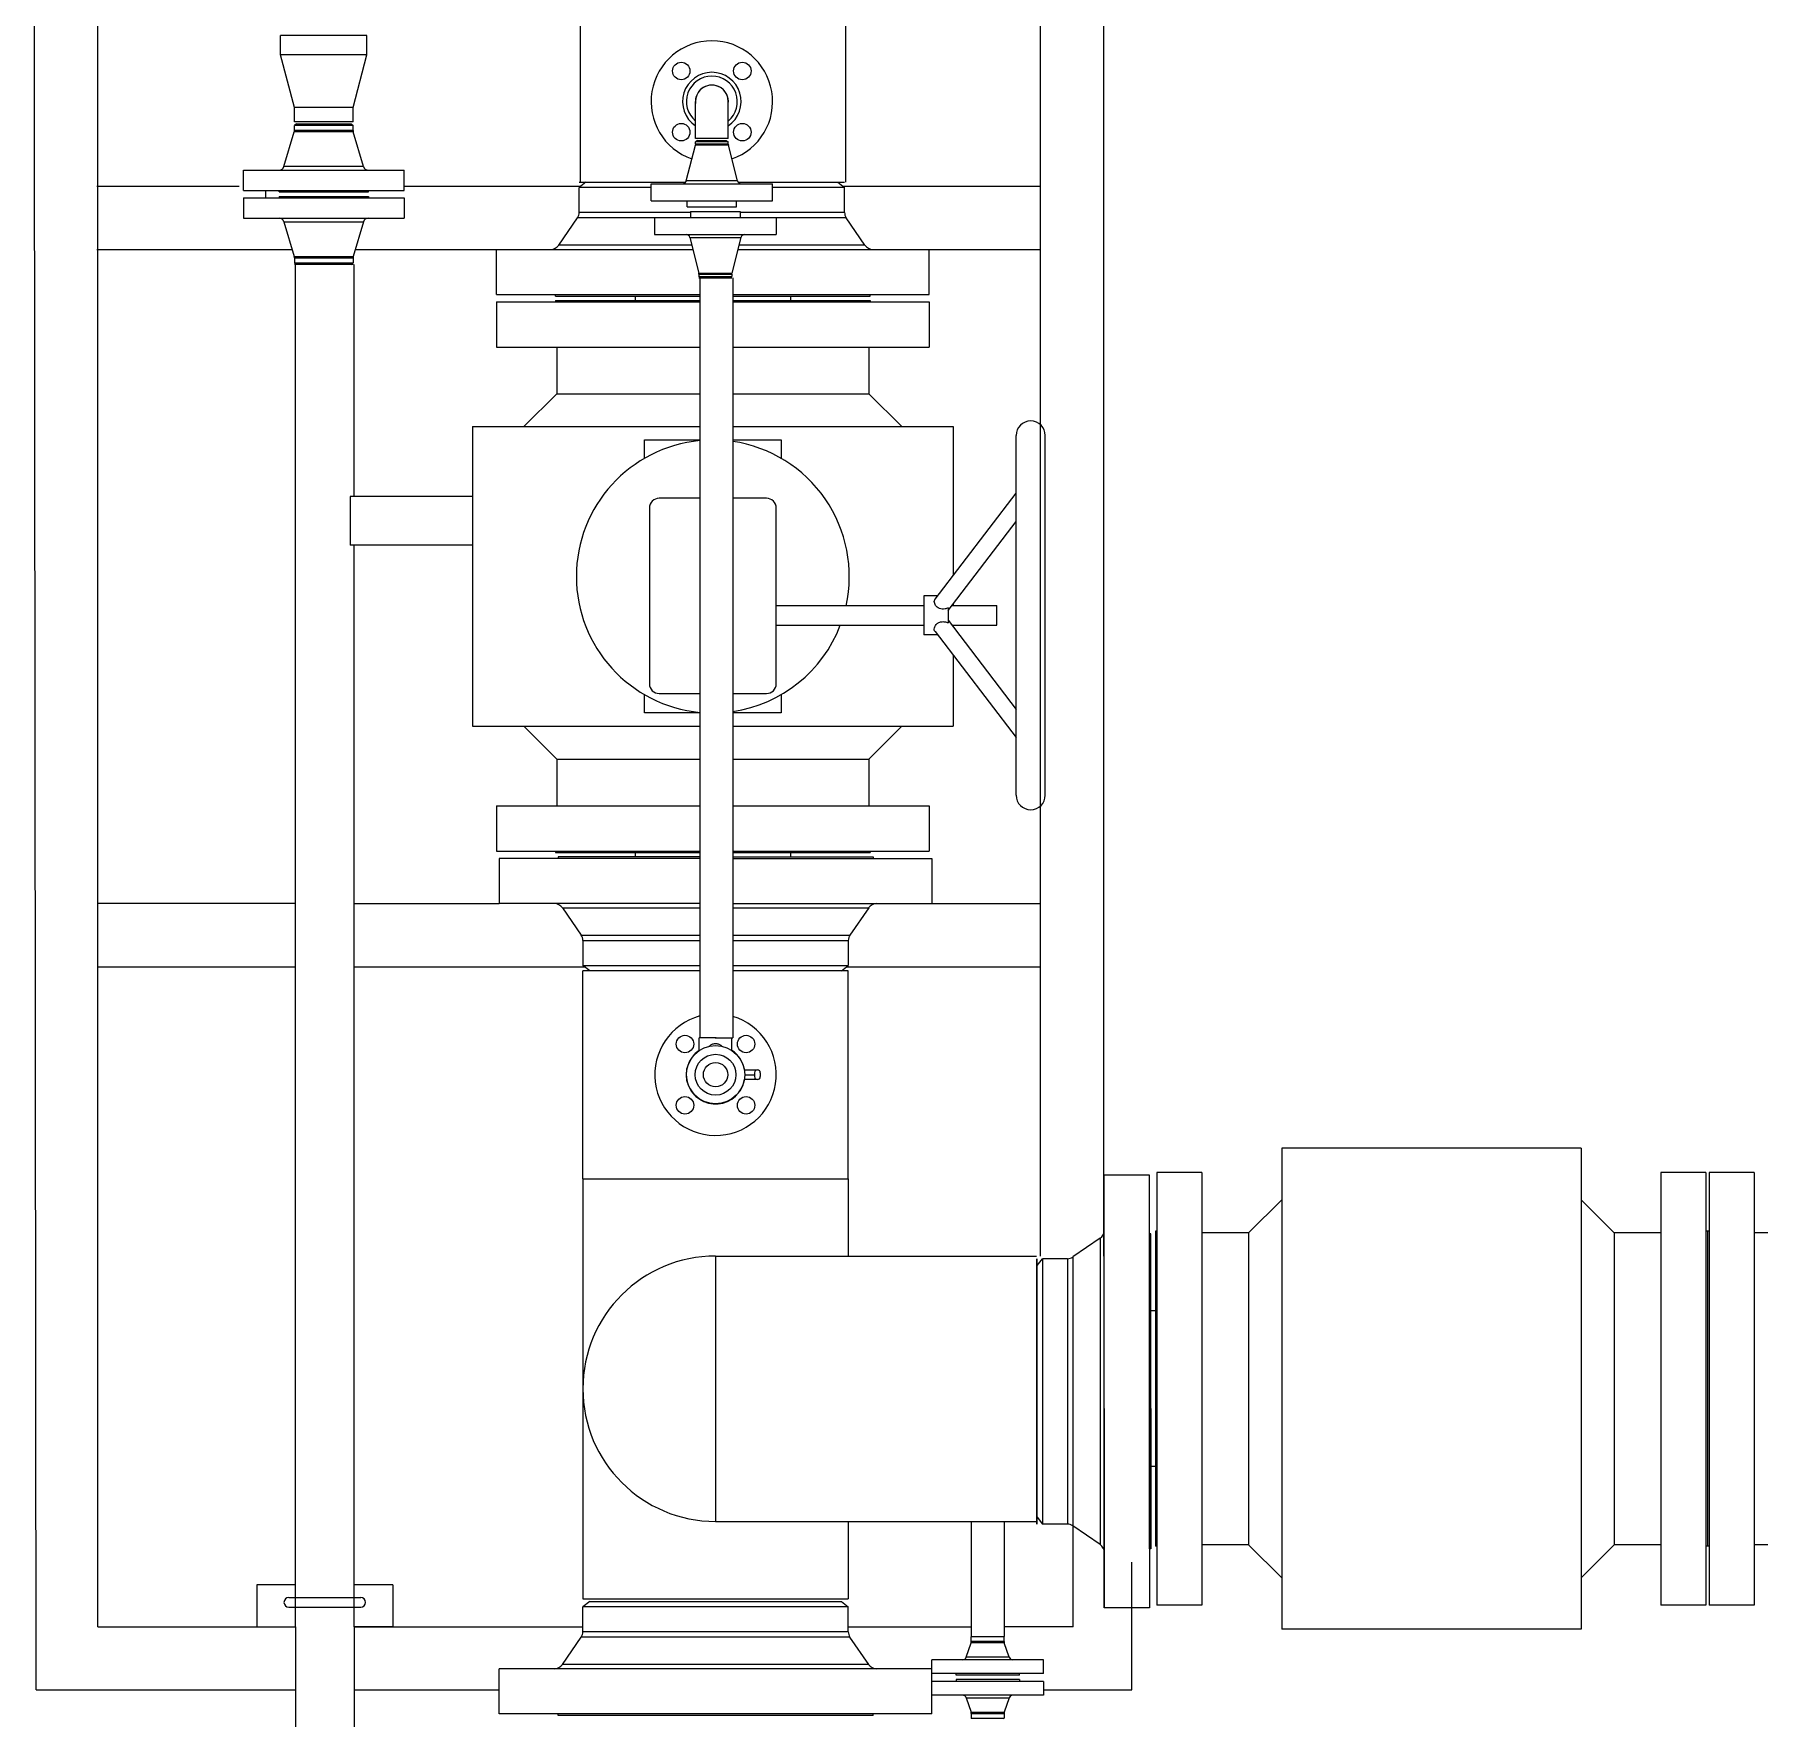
# Model space of a CAD drawing. Header units: millimetres. Extents: x 18255 to 228708, y -2217 to 146640.
# Drawn here: x 70905 to 72680, y 80711 to 82444 of the extents above; entities that cross this region are included whole.
import ezdxf

# ---------------------------------------------------------------- set-up
doc = ezdxf.new("R2010")
doc.units = ezdxf.units.MM
doc.layers.add('设备', color=8, linetype='Continuous')

msp = doc.modelspace()

# ---------------------------------------------------------------- linework, layer by layer
at = {"layer": '设备'}
for p, q in [((70970.4, 82385.6), (70970.4, 87328.7)), ((70905.4, 82385.6), (70905.4, 86964.8)), ((72005.4, 81896.6), (72005.4, 86640.9)), ((71940.4, 82287.7), (71940.4, 83515.3)), ((71940.4, 81187.2), (71940.4, 82943)), ((71466.7, 82558.7), (71466.7, 82291.7)), ((71739.7, 82544.7), (71739.7, 82291.7)), ((71247.4, 82442.7), (71158.5, 82442.7)), ((71158.5, 82422.7), (71158.5, 82442.7)), ((71247.4, 82422.7), (71247.4, 82442.7)), ((71247.4, 82422.7), (71158.5, 82422.7)), ((71172.8, 82368.7), (71158.5, 82422.7)), ((71233.1, 82368.7), (71247.4, 82422.7)), ((70907.1, 80740.9), (70905.4, 82385.6)), ((70970.4, 80805.9), (70970.4, 82385.6)), ((71585.3, 82336.7), (71585.3, 82374.7)), ((71619, 82336.7), (71619, 82374.7)), ((71233.1, 82368.7), (71172.8, 82368.7)), ((71172.8, 82353.7), (71172.8, 82368.7)), ((71233.1, 82353.7), (71233.1, 82368.7)), ((71162, 82307.8), (71172.6, 82343.5)), ((71233.3, 82343.5), (71172.6, 82343.5)), ((71233.1, 82353.7), (71172.8, 82353.7)), ((71175, 82351.7), (71172.8, 82350.1)), ((71233.1, 82350.1), (71172.8, 82350.1)), ((71172.8, 82344.9), (71172.8, 82350.1)), ((71233.1, 82344.9), (71172.8, 82344.9)), ((71175, 82351.7), (71231, 82351.7)), ((71231, 82351.7), (71233.1, 82350.1)), ((71233.1, 82344.9), (71233.1, 82350.1)), ((71243.9, 82307.8), (71233.3, 82343.5)), ((71575.9, 82293.2), (71585.2, 82330)), ((71585.3, 82331), (71585.2, 82330)), ((71619.2, 82330), (71585.2, 82330)), ((71619, 82336.7), (71585.3, 82336.7)), ((71587.3, 82334.7), (71585.3, 82333.2)), ((71619, 82333.2), (71585.3, 82333.2)), ((71585.3, 82331), (71585.3, 82333.2)), ((71619, 82331), (71585.3, 82331)), ((71587.3, 82334.7), (71617, 82334.7)), ((71617, 82334.7), (71619, 82333.2)), ((71619, 82331), (71619, 82333.2)), ((71619, 82331), (71619.2, 82330)), ((71628.4, 82293.2), (71619.2, 82330)), ((71120.5, 82304.2), (71285.5, 82304.2)), ((71120.5, 82283.3), (71120.5, 82304.2)), ((71243.9, 82307.8), (71162, 82307.8)), ((71285.5, 82283.3), (71285.5, 82304.2)), ((70969.4, 82287.7), (71115.9, 82287.7)), ((71285.5, 82287.7), (71295.9, 82287.7)), ((71295.9, 82287.7), (71467.5, 82287.7)), ((71465.7, 82291.7), (71575.1, 82291.7)), ((71472.7, 82291.7), (71465.7, 82286.3)), ((71539.7, 82286.3), (71465.7, 82286.3)), ((71465.7, 82260.7), (71465.7, 82286.3)), ((71539.7, 82290.2), (71664.7, 82290.2)), ((71539.7, 82272.7), (71539.7, 82290.2)), ((71628.4, 82293.2), (71575.9, 82293.2)), ((71629.2, 82291.7), (71738.7, 82291.7)), ((71664.7, 82272.7), (71664.7, 82290.2)), ((71738.7, 82286.3), (71664.7, 82286.3)), ((71731.7, 82291.7), (71738.7, 82286.3)), ((71736.9, 82287.7), (71939.4, 82287.7)), ((71738.7, 82260.7), (71738.7, 82286.3)), ((71120.5, 82283.3), (71285.5, 82283.3)), ((71120.5, 82275.6), (71285.5, 82275.6)), ((71120.5, 82275.6), (71120.5, 82254.7)), ((71142.9, 82283.3), (71142.9, 82275.6)), ((71157, 82281.7), (71157, 82283.3)), ((71157, 82281.7), (71249, 82281.7)), ((71157, 82277.2), (71249, 82277.2)), ((71157, 82277.2), (71157, 82275.6)), ((71249, 82281.7), (71249, 82283.3)), ((71249, 82277.2), (71249, 82275.6)), ((71285.5, 82275.6), (71285.5, 82254.7)), ((71539.7, 82272.7), (71664.7, 82272.7)), ((71576.7, 82266.3), (71576.7, 82272.7)), ((71627.7, 82266.3), (71627.7, 82272.7)), ((71120.5, 82254.7), (71285.5, 82254.7)), ((71162, 82251.1), (71243.9, 82251.1)), ((71162, 82251.1), (71172.6, 82215.4)), ((71243.9, 82251.1), (71233.3, 82215.4)), ((71444.7, 82227), (71463.9, 82255)), ((71543.3, 82255), (71463.9, 82255)), ((71580.3, 82260.7), (71465.7, 82260.7)), ((71543.3, 82255.4), (71668.3, 82255.4)), ((71543.3, 82255.4), (71543.3, 82237.9)), ((71576.7, 82266.3), (71627.7, 82266.3)), ((71580.3, 82261.8), (71631.3, 82261.8)), ((71580.3, 82261.8), (71580.3, 82255.4)), ((71631.3, 82261.8), (71631.3, 82255.4)), ((71738.7, 82260.7), (71631.3, 82260.7)), ((71668.3, 82255.4), (71668.3, 82237.9)), ((71740.4, 82255), (71668.3, 82255)), ((71759.7, 82227), (71740.4, 82255)), ((71543.3, 82237.9), (71668.3, 82237.9)), ((71579.5, 82234.9), (71632, 82234.9)), ((71579.5, 82234.9), (71588.8, 82198.1)), ((71632, 82234.9), (71622.8, 82198.1)), ((70969.4, 82222.7), (71142.9, 82222.7)), ((71142.9, 82222.7), (71170.5, 82222.7)), ((71172.6, 82215.4), (71233.3, 82215.4)), ((71235.5, 82222.7), (71295.9, 82222.7)), ((71295.9, 82222.7), (71379.7, 82222.7)), ((71379.7, 82222.7), (71582.6, 82222.7)), ((71380.7, 82176.3), (71380.7, 82222.7)), ((71581.5, 82227), (71444.7, 82227)), ((71629, 82222.7), (71824.7, 82222.7)), ((71759.7, 82227), (71630, 82227)), ((71824.7, 82222.7), (71939.4, 82222.7)), ((71825.7, 82176.3), (71825.7, 82222.7)), ((71940.4, 82042), (71940.4, 82222.7)), ((71172.8, 82214), (71233.1, 82214)), ((71172.8, 82214), (71172.8, 82208.9)), ((71172.8, 82208.9), (71233.1, 82208.9)), ((71175, 82207.2), (71172.8, 82208.9)), ((71233.1, 82207.2), (71172.8, 82207.2)), ((71173.8, 81968.4), (71173.8, 82207.2)), ((71231, 82207.2), (71233.1, 82208.9)), ((71233.1, 82214), (71233.1, 82208.9)), ((71234.1, 81968.4), (71234.1, 82207.2)), ((71588.8, 82198.1), (71622.8, 82198.1)), ((71588.9, 82197.1), (71588.8, 82198.1)), ((71588.9, 82197.1), (71622.6, 82197.1)), ((71588.9, 82197.1), (71588.9, 82194.9)), ((71622.6, 82197.1), (71622.8, 82198.1)), ((71622.6, 82197.1), (71622.6, 82194.9)), ((71588.9, 82194.9), (71622.6, 82194.9)), ((71590.9, 82193.4), (71588.9, 82194.9)), ((71588.9, 82193.4), (71622.6, 82193.4)), ((71589.9, 82193.4), (71589.9, 81411.7)), ((71620.6, 82193.4), (71622.6, 82194.9)), ((71623.6, 82193.4), (71623.6, 81411.7)), ((71380.7, 82176.3), (71589.9, 82176.3)), ((71380.7, 82168.6), (71589.9, 82168.6)), ((71380.7, 82168.6), (71380.7, 82122.2)), ((71441.2, 82174.7), (71441.2, 82176.3)), ((71441.2, 82174.7), (71589.9, 82174.7)), ((71441.2, 82170.2), (71589.9, 82170.2)), ((71441.2, 82170.2), (71441.2, 82168.6)), ((71523.2, 82174.7), (71523.2, 82170.2)), ((71623.6, 82176.3), (71825.7, 82176.3)), ((71623.6, 82174.7), (71765.2, 82174.7)), ((71623.6, 82170.2), (71765.2, 82170.2)), ((71623.6, 82168.6), (71825.7, 82168.6)), ((71683.2, 82174.7), (71683.2, 82170.2)), ((71765.2, 82174.7), (71765.2, 82176.3)), ((71765.2, 82170.2), (71765.2, 82168.6)), ((71825.7, 82168.6), (71825.7, 82122.2)), ((71380.7, 82122.2), (71589.9, 82122.2)), ((71442.7, 82122.2), (71442.7, 82074.2)), ((71623.6, 82122.2), (71825.7, 82122.2)), ((71763.7, 82122.2), (71763.7, 82074.2)), ((71442.7, 82074.2), (71408.7, 82040.3)), ((71442.7, 82074.2), (71589.9, 82074.2)), ((71623.6, 82074.2), (71763.7, 82074.2)), ((71763.7, 82074.2), (71797.6, 82040.3)), ((71355.9, 82040.3), (71589.9, 82040.3)), ((71355.9, 82040.3), (71355.9, 81732.1)), ((71623.6, 82040.3), (71850.4, 82040.3)), ((71850.4, 82040.3), (71850.4, 81887.2)), ((71533, 82026.6), (71589.9, 82026.6)), ((71533, 82007.4), (71533, 82026.6)), ((71623.6, 82026.6), (71673.4, 82026.6)), ((71673.4, 82026.6), (71673.4, 82007.4)), ((71915.2, 81661.2), (71915.2, 82031.2)), ((71945.2, 81661.2), (71945.2, 82031.2)), ((71173.8, 80805.9), (71173.8, 81968.4)), ((71355.9, 81968.4), (71230, 81968.4)), ((71230, 81968.4), (71230, 81918.4)), ((71589.9, 81966.6), (71548, 81966.6)), ((71658.4, 81966.6), (71623.6, 81966.6)), ((71831.8, 81862.8), (71915.2, 81971.9)), ((71538, 81956.6), (71538, 81775.8)), ((71668.4, 81775.8), (71668.4, 81956.6)), ((71845.2, 81851.3), (71915.2, 81942.9)), ((71355.9, 81918.4), (71230, 81918.4)), ((71234.1, 80805.9), (71234.1, 81918.4)), ((72005.4, 81187.2), (72005.4, 81896.6)), ((71834.4, 81866.2), (71820.2, 81866.2)), ((71820.2, 81866.2), (71820.2, 81826.2)), ((71668.4, 81856.2), (71820.2, 81856.2)), ((71845.2, 81853.9), (71845.2, 81838.5)), ((71848.9, 81856.2), (71895.2, 81856.2)), ((71850.4, 81858.2), (71850.4, 81856.2)), ((71895.2, 81836.2), (71895.2, 81856.2)), ((71668.4, 81836.2), (71820.2, 81836.2)), ((71834.4, 81826.2), (71820.2, 81826.2)), ((71831.8, 81829.6), (71915.2, 81720.5)), ((71845.2, 81841.1), (71915.2, 81749.5)), ((71848.9, 81836.2), (71895.2, 81836.2)), ((71850.4, 81836.2), (71850.4, 81834.2)), ((71850.4, 81805.2), (71850.4, 81732.1)), ((71533, 81745.8), (71533, 81765)), ((71548, 81765.8), (71589.9, 81765.8)), ((71623.6, 81765.8), (71658.4, 81765.8)), ((71673.4, 81765), (71673.4, 81745.8)), ((71589.9, 81745.8), (71533, 81745.8)), ((71673.4, 81745.8), (71623.6, 81745.8)), ((71355.9, 81732.1), (71589.9, 81732.1)), ((71408.7, 81732.1), (71442.7, 81698.2)), ((71623.6, 81732.1), (71850.4, 81732.1)), ((71797.6, 81732.1), (71763.7, 81698.2)), ((71442.7, 81698.2), (71589.9, 81698.2)), ((71442.7, 81698.2), (71442.7, 81650.2)), ((71623.6, 81698.2), (71763.7, 81698.2)), ((71763.7, 81698.2), (71763.7, 81650.2)), ((71380.7, 81650.2), (71589.9, 81650.2)), ((71380.7, 81650.2), (71380.7, 81603.8)), ((71623.6, 81650.2), (71825.7, 81650.2)), ((71825.7, 81650.2), (71825.7, 81603.8)), ((71940.4, 81549.7), (71940.4, 81650.4)), ((71380.7, 81603.8), (71589.9, 81603.8)), ((71589.9, 81596.1), (71383.5, 81596.1)), ((71383.5, 81596.1), (71383.5, 81549.7)), ((71441.2, 81603.8), (71441.2, 81602.2)), ((71441.2, 81602.2), (71589.9, 81602.2)), ((71589.9, 81597.7), (71444, 81597.7)), ((71444, 81597.7), (71444, 81596.1)), ((71523.2, 81602.2), (71523.2, 81597.7)), ((71623.6, 81603.8), (71825.7, 81603.8)), ((71623.6, 81602.2), (71765.2, 81602.2)), ((71623.6, 81597.7), (71768, 81597.7)), ((71623.6, 81596.1), (71828.5, 81596.1)), ((71683.2, 81602.2), (71683.2, 81597.7)), ((71765.2, 81603.8), (71765.2, 81602.2)), ((71768, 81597.7), (71768, 81596.1)), ((71828.5, 81596.1), (71828.5, 81549.7)), ((71173.8, 81549.7), (70970.4, 81549.7)), ((71234.1, 81549.7), (71383.5, 81549.7)), ((71589.9, 81549.7), (71383.5, 81549.7)), ((71448.5, 81545.4), (71589.9, 81545.4)), ((71448.5, 81545.4), (71467.7, 81517.4)), ((71623.6, 81549.7), (71828.5, 81549.7)), ((71623.6, 81545.4), (71763.5, 81545.4)), ((71763.5, 81545.4), (71744.2, 81517.4)), ((71828.5, 81549.7), (71940.4, 81549.7)), ((71467.7, 81517.4), (71589.9, 81517.4)), ((71469.5, 81511.7), (71589.9, 81511.7)), ((71469.5, 81511.7), (71469.5, 81486.1)), ((71623.6, 81517.4), (71744.2, 81517.4)), ((71623.6, 81511.7), (71742.5, 81511.7)), ((71742.5, 81511.7), (71742.5, 81486.1)), ((70970.4, 81484.7), (71173.8, 81484.7)), ((71234.1, 81484.7), (71471.3, 81484.7)), ((71469.5, 81486.1), (71589.9, 81486.1)), ((71476.5, 81480.7), (71469.5, 81486.1)), ((71589.9, 81480.7), (71469.5, 81480.7)), ((71469.5, 81266.7), (71469.5, 81480.7)), ((71623.6, 81486.1), (71742.5, 81486.1)), ((71742.5, 81480.7), (71623.6, 81480.7)), ((71735.5, 81480.7), (71742.5, 81486.1)), ((71740.7, 81484.7), (71940.4, 81484.7)), ((71742.5, 81266.7), (71742.5, 81480.7)), ((71606.5, 81411.7), (71589.1, 81411.7)), ((71589.1, 81398.4), (71589.1, 81411.7)), ((71605.6, 81411.7), (71623.6, 81411.7)), ((71622.8, 81398.4), (71622.8, 81411.7)), ((71635.6, 81378.7), (71649, 81378.7)), ((71649, 81368.7), (71635.6, 81368.7)), ((71636, 81373.7), (71646, 81373.7)), ((71646, 81375.7), (71646, 81371.7)), ((71652, 81375.7), (71652, 81371.7)), ((72188.4, 81298), (72188.4, 80856.3)), ((72496.5, 81298), (72188.4, 81298)), ((72496.5, 81298), (72496.5, 80914.2)), ((71469.5, 81266.7), (71742.5, 81266.7)), ((71469.5, 81266.7), (71742.5, 81266.7)), ((71469.5, 81266.7), (71469.5, 80834.7)), ((71742.5, 81266.7), (71742.5, 81187.2)), ((72005.9, 80825.4), (72005.9, 81270.4)), ((72052.3, 81270.4), (72005.9, 81270.4)), ((72052.3, 80885.9), (72052.3, 81270.4)), ((72060, 81273.2), (72060, 80888.7)), ((72106.4, 81273.2), (72060, 81273.2)), ((72106.4, 81273.2), (72106.4, 80890.2)), ((72578.4, 81273.2), (72578.4, 80914.2)), ((72624.8, 81273.2), (72578.4, 81273.2)), ((72624.8, 81273.2), (72624.8, 80914.2)), ((72628, 81273.2), (72628, 80888.7)), ((72674.4, 81273.2), (72628, 81273.2)), ((72674.4, 81273.2), (72674.4, 80890.2)), ((72188.4, 81245.1), (72154.4, 81211.2)), ((72530.4, 81211.2), (72496.5, 81245.1)), ((72001.6, 81205.4), (71973.6, 81186.2)), ((72001.6, 81205.4), (72001.6, 80890.4)), ((72053.9, 81209.9), (72052.3, 81209.9)), ((72053.9, 80970.7), (72053.9, 81209.9)), ((72058.4, 81212.7), (72058.4, 80970.7)), ((72060, 81212.7), (72058.4, 81212.7)), ((72154.4, 81211.2), (72106.4, 81211.2)), ((72154.4, 81211.2), (72154.4, 80890.2)), ((72530.4, 81211.2), (72530.4, 81030.3)), ((72578.4, 81211.2), (72530.4, 81211.2)), ((72626.4, 81212.7), (72624.8, 81212.7)), ((72628, 81212.7), (72626.4, 81212.7)), ((72626.4, 81212.7), (72626.4, 80970.7)), ((72722.4, 81211.2), (72674.4, 81211.2)), ((71606, 81187.2), (71882.4, 81187.2)), ((71606, 81187.2), (71606, 80914.2)), ((71882.4, 81187.2), (71936, 81187.2)), ((71973.6, 81186.2), (71973.6, 81011.4)), ((71936.2, 81184.4), (71936.2, 80911.4)), ((71936.9, 80918.4), (71936.9, 81184.4)), ((71936.9, 81177.4), (71942.3, 81184.4)), ((71942.3, 81184.4), (71942.3, 80911.4)), ((71967.9, 81184.4), (71942.3, 81184.4)), ((71967.9, 81184.4), (71967.9, 80911.4)), ((72058.4, 81130.7), (72053.9, 81130.7)), ((71936.9, 80911.4), (71936.9, 81030.3)), ((71942.3, 81030.3), (71942.3, 80911.4)), ((71967.9, 81030.3), (71967.9, 80911.4)), ((71973.6, 81030.3), (71973.6, 80909.6)), ((72001.6, 81030.3), (72001.6, 80890.4)), ((72005.9, 81030.3), (72005.9, 80825.4)), ((72052.3, 81030.3), (72052.3, 80825.4)), ((72053.9, 81030.3), (72053.9, 80885.9)), ((72058.4, 81030.3), (72058.4, 80888.7)), ((72060, 81030.3), (72060, 80828.2)), ((72106.4, 81030.3), (72106.4, 80828.2)), ((72154.4, 81030.3), (72154.4, 80890.2)), ((72188.4, 81030.3), (72188.4, 80803.5)), ((72496.5, 81030.3), (72496.5, 80803.5)), ((72530.4, 81030.3), (72530.4, 80890.2)), ((72578.4, 81030.3), (72578.4, 80828.2)), ((72624.8, 81030.3), (72624.8, 80828.2)), ((72626.4, 81030.3), (72626.4, 80888.7)), ((72628, 81030.3), (72628, 80828.2)), ((72674.4, 81030.3), (72674.4, 80828.2)), ((72058.4, 80970.7), (72053.9, 80970.7)), ((71173.8, 80835.9), (71173.8, 80914.2)), ((71606, 80914.2), (71882.4, 80914.2)), ((71742.5, 80914.2), (71742.5, 80834.7)), ((71869.1, 80914.2), (71869.1, 80795.9)), ((71882.4, 80914.2), (71936, 80914.2)), ((71902.8, 80914.2), (71902.8, 80795.9)), ((71936.9, 80918.4), (71942.3, 80911.4)), ((71967.9, 80911.4), (71942.3, 80911.4)), ((72001.6, 80890.4), (71973.6, 80909.6)), ((71973.8, 80805.9), (71973.8, 80914.2)), ((72053.9, 80885.9), (72052.3, 80885.9)), ((72060, 80888.7), (72058.4, 80888.7)), ((72154.4, 80890.2), (72106.4, 80890.2)), ((72188.4, 80856.3), (72154.4, 80890.2)), ((72530.4, 80890.2), (72496.5, 80856.3)), ((72578.4, 80890.2), (72530.4, 80890.2)), ((72626.4, 80888.7), (72624.8, 80888.7)), ((72628, 80888.7), (72626.4, 80888.7)), ((72722.4, 80890.2), (72674.4, 80890.2)), ((71234.1, 80835.9), (71234.1, 80872.2)), ((72034.2, 80740.9), (72034.1, 80872.1)), ((71173.8, 80848.9), (71134, 80848.9)), ((71134, 80848.9), (71134, 80805.9)), ((71274, 80848.9), (71234.1, 80848.9)), ((71274, 80848.9), (71274, 80805.9)), ((71167, 80835.9), (71241, 80835.9)), ((71469.5, 80834.7), (71742.5, 80834.7)), ((71476.5, 80831.7), (71469.5, 80826.3)), ((71476.5, 80831.7), (71735.5, 80831.7)), ((71735.5, 80831.7), (71742.5, 80826.3)), ((71167, 80825.9), (71241, 80825.9)), ((71742.5, 80826.3), (71469.5, 80826.3)), ((71469.5, 80800.7), (71469.5, 80826.3)), ((71742.5, 80800.7), (71742.5, 80826.3)), ((72052.3, 80825.4), (72005.9, 80825.4)), ((72106.4, 80828.2), (72060, 80828.2)), ((72624.8, 80828.2), (72578.4, 80828.2)), ((72674.4, 80828.2), (72628, 80828.2)), ((70970.4, 80805.9), (71173.8, 80805.9)), ((71173.8, 80805.9), (71173.8, 80657.7)), ((71234.1, 80805.9), (71469.5, 80805.9)), ((71242.6, 80805.9), (71234.1, 80805.9)), ((71234.1, 80805.9), (71234.1, 80657.7)), ((71274, 80805.9), (71242.6, 80805.9)), ((71448.5, 80767), (71467.7, 80795)), ((71744.2, 80795), (71467.7, 80795)), ((71742.5, 80800.7), (71469.5, 80800.7)), ((71742.5, 80805.9), (71869.1, 80805.9)), ((71763.5, 80767), (71744.2, 80795)), ((71869.1, 80795.9), (71902.8, 80795.9)), ((71869.4, 80795.6), (71869.1, 80795.4)), ((71902.8, 80795.4), (71869.1, 80795.4)), ((71869.1, 80790.6), (71869.1, 80795.4)), ((71902.6, 80795.6), (71902.8, 80795.4)), ((71973.8, 80805.9), (71902.8, 80805.9)), ((71902.8, 80790.6), (71902.8, 80795.4)), ((72496.5, 80803.5), (72188.4, 80803.5)), ((71863.9, 80774.6), (71868.9, 80789.3)), ((71903, 80789.3), (71868.9, 80789.3)), ((71902.8, 80790.6), (71869.1, 80790.6)), ((71908.1, 80774.6), (71903, 80789.3)), ((71828.5, 80762.7), (71383.5, 80762.7)), ((71383.5, 80716.3), (71383.5, 80762.7)), ((71763.5, 80767), (71448.5, 80767)), ((71943.5, 80771.9), (71828.5, 80771.9)), ((71828.5, 80716.3), (71828.5, 80771.9)), ((71908.1, 80774.6), (71863.9, 80774.6)), ((71943.5, 80757.9), (71943.5, 80771.9)), ((71943.5, 80757.9), (71828.5, 80757.9)), ((71943.5, 80749.4), (71828.5, 80749.4)), ((71853.5, 80755.9), (71853.5, 80757.9)), ((71918.5, 80755.9), (71853.5, 80755.9)), ((71918.5, 80751.4), (71853.5, 80751.4)), ((71853.5, 80751.4), (71853.5, 80749.4)), ((71918.5, 80755.9), (71918.5, 80757.9)), ((71918.5, 80751.4), (71918.5, 80749.4)), ((71943.5, 80749.4), (71943.5, 80735.4)), ((70907.1, 80740.9), (71173.8, 80740.9)), ((71234.1, 80740.9), (71383.5, 80740.9)), ((71943.5, 80735.4), (71828.5, 80735.4)), ((71863.9, 80732.7), (71908.1, 80732.7)), ((71863.9, 80732.7), (71868.9, 80718)), ((71908.1, 80732.7), (71903, 80718)), ((71943.5, 80740.9), (72034.2, 80740.9)), ((71828.5, 80716.3), (71383.5, 80716.3)), ((71444, 80714.7), (71444, 80716.3)), ((71768, 80714.7), (71444, 80714.7)), ((71768, 80714.7), (71768, 80716.3)), ((71868.9, 80718), (71903, 80718)), ((71869.1, 80716.7), (71902.8, 80716.7)), ((71869.1, 80716.7), (71869.1, 80711.9)), ((71869.1, 80711.9), (71902.8, 80711.9)), ((71869.7, 80711.4), (71869.1, 80711.9)), ((71902.2, 80711.4), (71902.8, 80711.9)), ((71902.8, 80716.7), (71902.8, 80711.9))]:
    msp.add_line(p, q, dxfattribs=at)
for centre, radius in [((71570.7, 82406.2), 9), ((71633.6, 82406.2), 9), ((71570.7, 82343.2), 9), ((71633.6, 82343.2), 9), ((71574.5, 81405.2), 9), ((71606, 81373.7), 30), ((71637.4, 81405.2), 9), ((71606, 81373.7), 21), ((71606, 81373.7), 12.5), ((71574.5, 81342.2), 9), ((71637.4, 81342.2), 9)]:
    msp.add_circle(centre, radius, dxfattribs=at)
for centre, radius, start, end in [((71602.2, 82374.7), 62.5, 289.2288, 250.7712), ((71602.2, 82374.7), 30.1, 304.1058, 235.8923), ((71602.2, 82374.7), 26.2, 309.983, 230.0252), ((71602.2, 82374.7), 17, 353.8102, 186.1905), ((71602.2, 82374.7), 16.9, 0, 180), ((71167.8, 82344.9), 5, 343.4981, 0), ((71238.1, 82344.9), 5, 180, 196.5019), ((71157.2, 82309.2), 5, 270, 343.4981), ((71248.7, 82309.2), 5, 196.5019, 270), ((71572.1, 82294.2), 4, 270, 345.8634), ((71632.3, 82294.2), 4, 194.1366, 270), ((71157.2, 82249.7), 5, 16.5019, 90), ((71248.7, 82249.7), 5, 90, 163.4981), ((71455.7, 82260.7), 10, 325.4845, 0), ((71748.7, 82260.7), 10, 180, 214.5155), ((71575.7, 82233.9), 4, 14.1366, 90), ((71635.9, 82233.9), 4, 90, 165.8634), ((71167.8, 82214), 5, 0, 16.5019), ((71238.1, 82214), 5, 163.4981, 180), ((71436.4, 82232.7), 10, 270, 325.4845), ((71767.9, 82232.7), 10, 214.5155, 270), ((71930.2, 82031.2), 15, 0, 180), ((71603.2, 81886.2), 140.4, 95.4604, 264.5396), ((71603.2, 81886.2), 140.4, 347.6147, 81.5949), ((71548, 81956.6), 10, 90, 180), ((71658.4, 81956.6), 10, 0, 90), ((71603.2, 81886.2), 140.4, 278.4051, 339.0442), ((71548, 81775.8), 10, 180, 270), ((71658.4, 81775.8), 10, 270, 0), ((71930.2, 81661.2), 15, 180, 0), ((71440.2, 81539.7), 10, 34.5155, 90), ((71771.7, 81539.7), 10, 90, 145.4845), ((71459.5, 81511.7), 10, 0, 34.5155), ((71752.5, 81511.7), 10, 145.4845, 180), ((71606, 81373.7), 62.5, 104.9018, 73.5739), ((71606, 81373.7), 30.1, 124.1058, 350.4075), ((71606, 81373.7), 30.1, 9.5931, 55.8923), ((71649, 81375.7), 3, 0, 180), ((71649, 81371.7), 3, 180, 0), ((71995.9, 81213.7), 10, 304.5155, 360), ((71606, 81050.7), 136.5, 90, 270), ((71967.9, 81194.4), 10, 270, 304.5155), ((71967.9, 80901.4), 10, 55.4845, 90), ((71995.9, 80882.1), 10, 0, 55.4845), ((71167, 80830.9), 5, 90, 270), ((71241, 80830.9), 5, 270, 90), ((71459.5, 80800.7), 10, 325.4845, 0), ((71752.5, 80800.7), 10, 180, 214.5155), ((71865.1, 80790.6), 4, 341.1364, 0), ((71906.8, 80790.6), 4, 180, 198.8636), ((71440.2, 80772.7), 10, 270, 325.4845), ((71771.7, 80772.7), 10, 214.5155, 270), ((71860.1, 80775.9), 4, 270, 341.1364), ((71911.8, 80775.9), 4, 198.8636, 270), ((71860.1, 80731.4), 4, 18.8636, 90), ((71911.8, 80731.4), 4, 90, 161.1364), ((71865.1, 80716.7), 4, 0, 18.8636), ((71906.8, 80716.7), 4, 161.1364, 180)]:
    msp.add_arc(centre, radius, start, end, dxfattribs=at)
for points, start_tangent, end_tangent in [([(71831, 81860.3), (71831.5, 81862.3), (71831.8, 81862.8)], (0, 1), (0.612311, 0.790617)), ([(71845.2, 81853.9), (71842.1, 81852.9), (71839, 81852.7), (71836.3, 81853.3), (71834.1, 81854.6), (71832.4, 81856.4), (71831.4, 81858.3), (71831, 81860.3)], (-0.90988, -0.414871), (0, 1)), ([(71831, 81832.1), (71831.5, 81834.4), (71832.9, 81836.7), (71835.1, 81838.5), (71838.1, 81839.6), (71841.6, 81839.6), (71845.2, 81838.5)], (0, 1), (0.90988, -0.414871)), ([(71831.8, 81829.6), (71831.3, 81830.3), (71831, 81832.1)], (-0.608852, 0.793284), (0, 1)), ([(71606, 81405.6), (71604.5, 81405.4), (71602.9, 81405), (71601.4, 81404.4), (71600.1, 81403.5), (71599.2, 81402.8)], (-1, -0.000064), (-0.767786, -0.640706)), ([(71612.8, 81402.8), (71611.8, 81403.6), (71610.5, 81404.4), (71609, 81405), (71607.5, 81405.4), (71606, 81405.6)], (-0.767618, 0.640907), (-1, 0.00007))]:
    msp.add_spline(points, degree=3, dxfattribs=dict(at, start_tangent=start_tangent, end_tangent=end_tangent))

doc.saveas('drawing.dxf')
